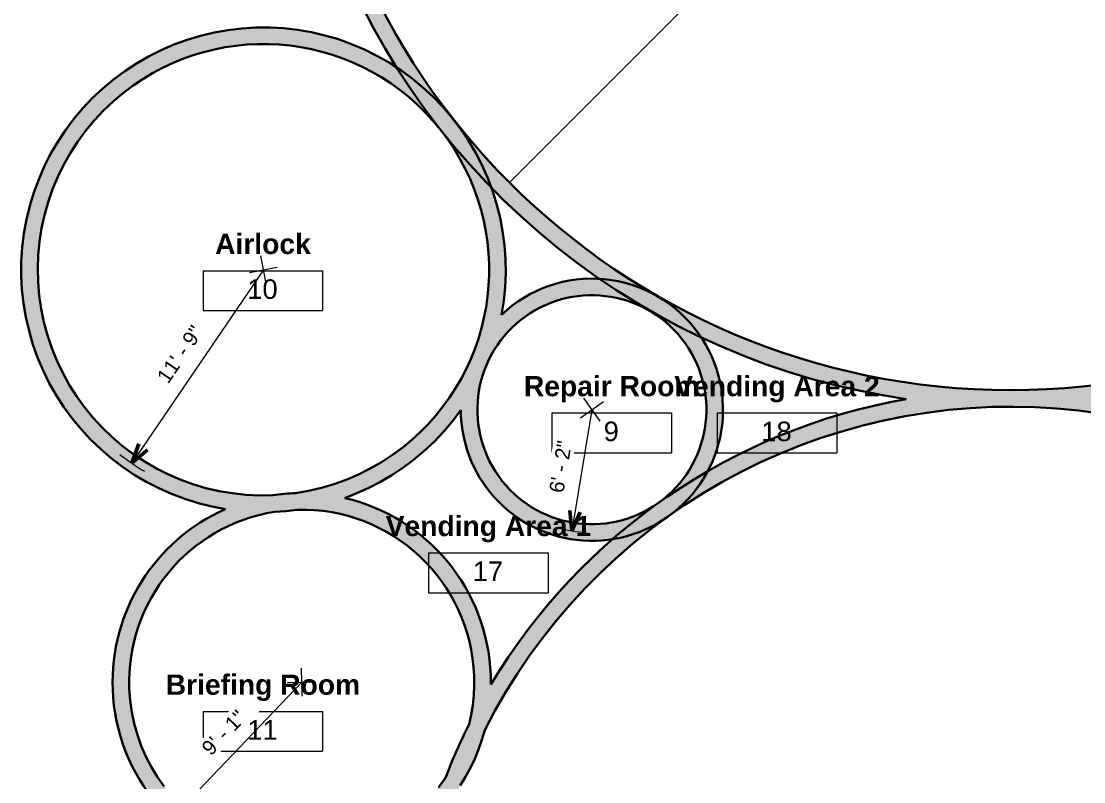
# Model space of a CAD drawing. Header units: inches. Extents: x -1153 to 1152, y -1346 to 961.
# Drawn here: x -590 to 50, y -270 to 188 of the extents above; entities that cross this region are included whole.
import ezdxf

# ---------------------------------------------------------------- set-up
doc = ezdxf.new("R2010")
doc.units = ezdxf.units.IN
doc.header["$MEASUREMENT"] = 0
for name, color, linetype, lineweight in [('A-ANNO-DIMS', 211, 'Continuous', 9), ('A-ANNO-DIMS-96', 211, 'Continuous', 9), ('A-AREA-IDEN', 2, 'Continuous', 9), ('A-DETL', 90, 'Continuous', 9), ('A-WALL', 113, 'Continuous', 13), ('A-WALL-PATT', 111, 'Continuous', 13)]:
    doc.layers.add(name, color=color, linetype=linetype, lineweight=lineweight)
doc.styles.add('Arial', font='arial.ttf', dxfattribs={"height": 8.851796})
doc.styles.add('Arial_1', font='arial.ttf', dxfattribs={"height": 11.802395})
doc.styles.add('Arial_B', font='arialbd.ttf', dxfattribs={"height": 12.177074})
doc.dimstyles.new('Arrow_-_3_32__Arial', dxfattribs={"dimscale": 12, "dimtxt": 9, "dimasz": 1, "dimexe": 0.75, "dimexo": 0, "dimgap": 0.5, "dimtad": 1, "dimjust": 3, "dimdec": 5, "dimrnd": 0.03125, "dimzin": 1, "dimdsep": 46, "dimlunit": 4, "dimtxsty": 'Arial', "dimblk1": 'OPEN30', "dimblk2": 'OPEN30', "dimsah": 1, "dimcen": 0.09, "dimazin": 0, "dimtfac": 1, "dimtdec": 4, "dimtix": 1, "dimtmove": 0, "dimatfit": 2, "dimfxl": 1, "dimtvp": 1, "dimtfill": 1, "dimfrac": 2, "dimtolj": 1, "dimtzin": 0, "dimarcsym": 2})

# ---------------------------------------------------------------- blocks, each defined once
blk = doc.blocks.new('Room Tag - Room Tag-60376-Level 1')
at = {"layer": 'A-AREA-IDEN'}
for p, q in [((-0.375, -0.0625), (-0.375, -0.3125)), ((-0.375, -0.0625), (0.375, -0.0625)), ((0.375, -0.0625), (0.375, -0.3125)), ((-0.375, -0.3125), (0.375, -0.3125))]:
    blk.add_line(p, q, dxfattribs=at)
blk = doc.blocks.new('DIMBLOCK10-Level 1')
at = {"layer": 'A-ANNO-DIMS-96'}
for p, q in [((-421, -218.56), (-421.38, -201.6)), ((-421.19, -210.08), (-496.5, -288.88)), ((-429.67, -210.27), (-412.71, -209.89))]:
    blk.add_line(p, q, dxfattribs=at)
at = {"layer": 'A-ANNO-DIMS-96', "lineweight": 50}
for q in [(-490.53, -277.98), (-485.88, -282.43)]:
    blk.add_line((-496.5, -288.88), q, dxfattribs=at)
at = {"layer": 'A-ANNO-DIMS-96'}
blk.add_arc((-421.19, -210.08), 109, 221.56686, 231.02854, dxfattribs=at)
at = {"layer": 'A-ANNO-DIMS-96', "color": 0, "insert": (-482.34, -248.76), "char_height": 8.852, "width": 37.7169, "attachment_point": 1, "rotation": 46.2977, "line_spacing_factor": 0.938532, "style": 'Arial', "bg_fill": 3, "box_fill_scale": 1.25, "bg_fill_color": 0, "bg_fill_transparency": 0}
blk.add_mtext('9\' - 1"', dxfattribs=at)
blk = doc.blocks.new('_Open30')
at = {"color": 0, "linetype": 'ByBlock', "lineweight": -2}
for p, q in [((-1, 0.268), (0, 0)), ((0, 0), (-1, -0.268)), ((0, 0), (-1, 0))]:
    blk.add_line(p, q, dxfattribs=at)
blk = doc.blocks.new('DIMBLOCK11-Level 1')
at = {"layer": 'A-ANNO-DIMS-96'}
for p, q in [((-442.67, 30.13), (-445.85, 46.81)), ((-444.26, 38.47), (-523.53, -78.14)), ((-452.59, 36.88), (-435.92, 40.06))]:
    blk.add_line(p, q, dxfattribs=at)
at = {"layer": 'A-ANNO-DIMS-96', "lineweight": 50}
for q in [(-519.44, -66.41), (-514.12, -70.02)]:
    blk.add_line((-523.53, -78.14), q, dxfattribs=at)
at = {"layer": 'A-ANNO-DIMS-96'}
blk.add_arc((-444.26, 38.47), 141, 232.13586, 239.45021, dxfattribs=at)
at = {"layer": 'A-ANNO-DIMS-96', "color": 0, "insert": (-509.09, -25.81), "char_height": 8.852, "width": 45.8585, "attachment_point": 1, "rotation": 55.79303, "line_spacing_factor": 0.938532, "style": 'Arial', "bg_fill": 3, "box_fill_scale": 1.25, "bg_fill_color": 0, "bg_fill_transparency": 0}
blk.add_mtext('11\' - 9"', dxfattribs=at)
blk = doc.blocks.new('DIMBLOCK12-Level 1')
at = {"layer": 'A-ANNO-DIMS-96'}
for p, q in [((-253.22, -50.81), (-239.41, -40.95)), ((-241.39, -52.78), (-251.25, -38.97)), ((-246.32, -45.88), (-258.49, -118.87))]:
    blk.add_line(p, q, dxfattribs=at)
at = {"layer": 'A-ANNO-DIMS-96', "lineweight": 50}
for q in [(-259.68, -106.51), (-253.34, -107.56)]:
    blk.add_line((-258.49, -118.87), q, dxfattribs=at)
at = {"layer": 'A-ANNO-DIMS-96'}
blk.add_arc((-246.32, -45.88), 74, 253.56778, 267.50459, dxfattribs=at)
at = {"layer": 'A-ANNO-DIMS-96', "color": 0, "insert": (-272.23, -95), "char_height": 8.852, "width": 37.7169, "attachment_point": 1, "rotation": 80.53618, "line_spacing_factor": 0.938532, "style": 'Arial', "bg_fill": 3, "box_fill_scale": 1.25, "bg_fill_color": 0, "bg_fill_transparency": 0}
blk.add_mtext('6\' - 2"', dxfattribs=at)
blk = doc.blocks.new('DIMBLOCK13-Level 1')
at = {"layer": 'A-ANNO-DIMS-96'}
for p, q in [((5.93, -399.05), (233.22, -119.87)), ((5.07, -390.6), (6.8, -407.49)), ((14.37, -398.18), (-2.51, -399.91))]:
    blk.add_line(p, q, dxfattribs=at)
at = {"layer": 'A-ANNO-DIMS-96', "lineweight": 50}
for q in [(223.15, -127.15), (228.14, -131.21)]:
    blk.add_line((233.22, -119.87), q, dxfattribs=at)
at = {"layer": 'A-ANNO-DIMS-96'}
blk.add_arc((5.93, -399.05), 360, 49.41687, 52.28165, dxfattribs=at)
at = {"layer": 'A-ANNO-DIMS-96', "color": 0, "insert": (93.95, -263.24), "char_height": 8.852, "width": 45.8585, "attachment_point": 1, "rotation": 50.84926, "line_spacing_factor": 0.938532, "style": 'Arial', "bg_fill": 3, "box_fill_scale": 1.25, "bg_fill_color": 0, "bg_fill_transparency": 0}
blk.add_mtext('30\' - 0"', dxfattribs=at)

msp = doc.modelspace()

# ---------------------------------------------------------------- hatches: boundary and pattern name
at = {"layer": 'A-WALL-PATT'}
for points in [[(13.31098, -43.983102), (28.063963, -43.484548), (42.791691, -42.48801), (57.47736, -40.994623), (72.104212, -39.006093), (86.655559, -36.524687), (101.114797, -33.553239), (115.465427, -30.095137), (129.691076, -26.154327), (143.775512, -21.735307), (157.702664, -16.843118), (171.45664, -11.483343), (185.021748, -5.662096), (198.38251, 0.613979), (211.52368, 7.337722), (224.430264, 14.50146), (237.087536, 22.097021), (249.481053, 30.115736), (261.596674, 38.548458), (273.420575, 47.385563), (284.939265, 56.616968), (296.139601, 66.232141), (307.911517, 77.107705), (317.534468, 86.569479), (327.704588, 97.268438), (337.507557, 108.304781), (346.93219, 119.665914), (355.967734, 131.338875), (364.603879, 143.310344), (372.830771, 155.566661), (380.639023, 168.093842), (388.019725, 180.877594), (394.964457, 193.903329), (401.465293, 207.156185), (407.514816, 220.62104), (413.106125, 234.282531), (418.232838, 248.12507), (422.889107, 262.132862), (427.069618, 276.289923), (430.769601, 290.580101), (433.984835, 304.987091), (436.711652, 319.494452), (438.946938, 334.085633), (440.688145, 348.743985), (441.933285, 363.452781), (442.680938, 378.195239), (442.930251, 392.954539), (432.930251, 392.954539), (432.681319, 378.376285), (431.934815, 363.81503), (430.691609, 349.28775), (428.95315, 334.811383), (426.721465, 320.402809), (423.999157, 306.078826), (420.789399, 291.856137), (417.095933, 277.751324), (412.923067, 263.780833), (408.275666, 249.960953), (403.159148, 236.307797), (397.579479, 222.837284), (391.543164, 209.56512), (385.057242, 196.50678), (378.129275, 183.677489), (370.76734, 171.092206), (362.980022, 158.765604), (354.7764, 146.712056), (346.166039, 134.945616), (337.158978, 123.480003), (327.765719, 112.328585), (317.997215, 101.504365), (307.864854, 91.019962), (297.380451, 80.887601), (286.556231, 71.119097), (275.404813, 61.725838), (263.939199, 52.718777), (252.172759, 44.108416), (240.119212, 35.904794), (227.79261, 28.117476), (215.207327, 20.755541), (202.378036, 13.827574), (189.319696, 7.341652), (176.047532, 1.305337), (162.577019, -4.274332), (147.766852, -9.779934), (135.103982, -14.038251), (121.133491, -18.211117), (107.028679, -21.904583), (92.805989, -25.114341), (78.482007, -27.836649), (64.073433, -30.068334), (49.597066, -31.806793), (35.069786, -33.049999), (20.50853, -33.796503), (5.930277, -34.045435), (-8.647976, -33.796503), (-23.209231, -33.049999), (-37.736512, -31.806793), (-52.212878, -30.068334), (-66.621453, -27.836649), (-80.945435, -25.114341), (-95.168124, -21.904583), (-109.272937, -18.211117), (-123.243428, -14.038251), (-137.063308, -9.39085), (-150.716464, -4.274332), (-164.186977, 1.305337), (-177.459141, 7.341652), (-190.517482, 13.827574), (-203.346772, 20.755541), (-215.932055, 28.117476), (-228.258657, 35.904794), (-240.312205, 44.108416), (-252.594811, 53.124262), (-263.544258, 61.725838), (-274.695676, 71.119097), (-285.519897, 80.887601), (-296.004299, 91.019962), (-306.13666, 101.504365), (-315.905164, 112.328585), (-325.298423, 123.480003), (-334.305484, 134.945616), (-342.915845, 146.712056), (-351.119467, 158.765604), (-358.906786, 171.092206), (-366.26872, 183.677489), (-373.196687, 196.50678), (-379.682609, 209.56512), (-385.718924, 222.837284), (-391.298593, 236.307797), (-396.415111, 249.960953), (-401.062513, 263.780833), (-405.235379, 277.751324), (-408.928844, 291.856137), (-412.138602, 306.078826), (-414.86091, 320.402809), (-417.092595, 334.811383), (-418.831054, 349.28775), (-420.074261, 363.81503), (-420.820765, 378.376285), (-421.069696, 392.954539), (-431.069696, 392.954539), (-430.820384, 378.195239), (-430.072731, 363.452781), (-428.82759, 348.743985), (-427.086384, 334.085633), (-424.851097, 319.494452), (-422.124281, 304.987091), (-418.909047, 290.580101), (-415.209063, 276.289923), (-411.028552, 262.132862), (-406.372284, 248.12507), (-401.24557, 234.282531), (-395.654262, 220.62104), (-389.604738, 207.156185), (-383.103902, 193.903329), (-376.159171, 180.877594), (-368.778468, 168.093842), (-360.970217, 155.566661), (-352.743325, 143.310344), (-344.10718, 131.338875), (-335.071636, 119.665914), (-325.647002, 108.304781), (-315.844033, 97.268438), (-305.673913, 86.569479), (-295.148248, 76.22011), (-284.279046, 66.232141), (-273.078711, 56.616968), (-261.560021, 47.385563), (-249.736119, 38.548458), (-237.620498, 30.115736), (-225.226981, 22.097021), (-212.558644, 14.495319), (-199.663125, 7.337722), (-186.521955, 0.613979), (-172.522478, -5.936191), (-159.596086, -11.483343), (-145.842109, -16.843118), (-131.914957, -21.735307), (-117.830522, -26.154327), (-103.604873, -30.095137), (-89.254242, -33.553239), (-74.795004, -36.524687), (-60.243657, -39.006093), (-45.616805, -40.994623), (-30.931136, -42.48801), (-16.203408, -43.484548), (-1.450425, -43.983102)], [(-353.935659, -76.237861), (-347.418811, -70.79201), (-341.229637, -64.976452), (-335.389079, -58.810864), (-329.916899, -52.316109), (-324.831613, -45.514163), (-320.150429, -38.428042), (-315.889187, -31.081722), (-312.062303, -23.500063), (-308.682729, -15.708717), (-305.761899, -7.734047), (-303.309697, 0.396961), (-301.334419, 8.656796), (-299.842749, 17.017509), (-298.839736, 25.45081), (-298.328772, 33.928162), (-298.311587, 42.420883), (-298.788239, 50.900234), (-299.757115, 59.337525), (-301.214937, 67.704206), (-303.156771, 75.971967), (-305.576048, 84.112833), (-308.464581, 92.099258), (-311.812596, 99.904217), (-315.608765, 107.501302), (-319.840243, 114.864806), (-324.492711, 121.969814), (-329.550427, 128.792284), (-334.996279, 135.309132), (-340.811837, 141.498306), (-346.977425, 147.338864), (-353.47218, 152.811044), (-360.274126, 157.896329), (-367.360247, 162.577513), (-374.706566, 166.838756), (-382.288226, 170.665639), (-390.079572, 174.045213), (-398.054241, 176.966043), (-406.18525, 179.418246), (-414.445085, 181.393524), (-422.805798, 182.885193), (-431.239098, 183.888207), (-439.716451, 184.39917), (-448.209172, 184.416355), (-456.688523, 183.939703), (-465.125814, 182.970828), (-473.492495, 181.513006), (-481.760256, 179.571172), (-489.901122, 177.151895), (-497.887547, 174.263362), (-505.692506, 170.915347), (-513.289591, 167.119178), (-520.653095, 162.8877), (-527.758103, 158.235232), (-534.580573, 153.177515), (-528.394103, 145.320824), (-521.789099, 150.205885), (-514.901193, 154.683233), (-507.755517, 158.736531), (-500.378147, 162.350988), (-492.796001, 165.513417), (-485.036745, 168.212277), (-477.128692, 170.437722), (-469.100698, 172.181629), (-460.982057, 173.437637), (-452.802391, 174.201162), (-444.591549, 174.469418), (-436.379489, 174.241426), (-428.196178, 173.518019), (-420.071475, 172.301835), (-412.035027, 170.597313), (-404.116157, 168.410672), (-396.343761, 165.749891), (-388.746199, 162.624678), (-381.351194, 159.046438), (-374.18573, 155.028228), (-367.275952, 150.584708), (-360.647074, 145.732093), (-354.323283, 140.48809), (-348.327655, 134.871833), (-342.682067, 128.903815), (-337.407118, 122.605814), (-332.522058, 116.00081), (-328.04471, 109.112904), (-323.991412, 101.967228), (-320.376955, 94.589858), (-317.214526, 87.007712), (-314.515665, 79.248456), (-312.290221, 71.340403), (-310.546313, 63.31241), (-309.290306, 55.193768), (-308.526781, 47.014102), (-308.258524, 38.80326), (-308.486516, 30.5912), (-309.209924, 22.407889), (-310.426108, 14.283187), (-312.13063, 6.246738), (-314.317271, -1.672132), (-316.978052, -9.444528), (-320.103264, -17.04209), (-323.681504, -24.437094), (-327.699715, -31.602559), (-332.143235, -38.512337), (-336.99585, -45.141215), (-342.239853, -51.465006), (-347.85611, -57.460634), (-353.824127, -63.106222), (-360.122128, -68.38117)], [(-440.30706, -107.476701), (-431.827708, -107.00005), (-423.390418, -106.031174), (-415.023736, -104.573352), (-406.755975, -102.631518), (-398.615109, -100.212241), (-390.628685, -97.323708), (-382.823726, -93.975693), (-375.226641, -90.179524), (-367.863137, -85.948046), (-360.758129, -81.295578), (-353.935659, -76.237861), (-360.122128, -68.38117), (-366.727133, -73.266231), (-373.615039, -77.743579), (-380.760714, -81.796877), (-388.138085, -85.411334), (-395.720231, -88.573763), (-403.479487, -91.272623), (-411.387539, -93.498068), (-419.415533, -95.241975), (-427.534175, -96.497983), (-435.71384, -97.261508), (-443.924683, -97.529764), (-452.136742, -97.301773), (-460.320053, -96.578365), (-468.444756, -95.362181), (-476.481204, -93.657659), (-484.400074, -91.471018), (-492.811808, -88.547249), (-499.770032, -85.685025), (-507.165037, -82.106785), (-514.330501, -78.088574), (-521.240279, -73.645054), (-527.869158, -68.792439), (-534.192948, -63.548436), (-540.188576, -57.932179), (-545.834165, -51.964162), (-551.109113, -45.66616), (-555.994174, -39.061156), (-560.471522, -32.17325), (-564.524819, -25.027575), (-568.139277, -17.650204), (-571.301706, -10.068058), (-574.000566, -2.308802), (-576.22601, 5.599251), (-577.969918, 13.627244), (-579.225926, 21.745886), (-579.989451, 29.925551), (-580.257707, 38.136394), (-580.029715, 46.348453), (-579.306308, 54.531764), (-578.090124, 62.656467), (-576.385602, 70.692916), (-574.198961, 78.611785), (-571.538179, 86.384182), (-568.412967, 93.981743), (-564.834727, 101.376748), (-560.816516, 108.542213), (-556.372997, 115.45199), (-551.520382, 122.080869), (-546.276378, 128.404659), (-540.660122, 134.400288), (-534.692104, 140.045876), (-528.394103, 145.320824), (-534.580573, 153.177515), (-541.09742, 147.731664), (-547.286594, 141.916106), (-553.127153, 135.750518), (-558.599333, 129.255763), (-563.684618, 122.453817), (-568.365802, 115.367695), (-572.627045, 108.021376), (-576.453928, 100.439717), (-579.833502, 92.64837), (-582.754332, 84.673701), (-585.206535, 76.542693), (-587.181813, 68.282858), (-588.673482, 59.922145), (-589.676496, 51.488844), (-590.187459, 43.011491), (-590.204644, 34.518771), (-589.727992, 26.03942), (-588.759116, 17.602129), (-587.301295, 9.235448), (-585.35946, 0.967686), (-582.940184, -7.173179), (-580.051651, -15.159604), (-576.703636, -22.964563), (-572.907467, -30.561648), (-568.675989, -37.925152), (-564.023521, -45.03016), (-558.965804, -51.85263), (-553.519953, -58.369478), (-547.704394, -64.558652), (-541.538806, -70.39921), (-535.044051, -75.87139), (-528.242105, -80.956675), (-521.155984, -85.637859), (-513.809665, -89.899102), (-506.228005, -93.725985), (-498.436659, -97.10556), (-490.46199, -100.02639), (-482.330982, -102.478592), (-474.071147, -104.45387), (-465.710434, -105.945539), (-457.277133, -106.948553), (-448.79978, -107.459517)], [(-310.604012, -91.794689), (-302.466526, -85.98252), (-305.665304, -81.076306), (-308.436482, -75.916492), (-310.760095, -70.540253), (-312.6194, -64.986327), (-314.001, -59.294728), (-314.894942, -53.506466), (-315.294785, -47.663244), (-315.197648, -41.807164), (-314.60423, -35.980418), (-313.518808, -30.224988), (-311.949201, -24.582342), (-309.906719, -19.093137), (-307.406077, -13.79692), (-304.465294, -8.731853), (-301.105557, -3.934428), (-297.351074, 0.560788), (-293.228896, 4.721408), (-288.768722, 8.517454), (-284.002689, 11.921576), (-278.965136, 14.909246), (-273.692359, 17.458939), (-268.222347, 19.552283), (-262.594514, 21.174198), (-256.849407, 22.312995), (-251.02842, 22.960471), (-245.173494, 23.11196), (-239.326812, 22.766371), (-233.530502, 21.926194), (-227.826324, 20.597482), (-222.255379, 18.789809), (-216.857805, 16.516199), (-211.672491, 13.793033), (-206.736797, 10.639932), (-202.086287, 7.079614), (-197.754465, 3.137731), (-193.772545, -1.157315), (-190.169214, -5.774579), (-182.031728, 0.037591), (-185.794948, 4.895223), (-189.924336, 9.445671), (-194.394909, 13.661404), (-199.179618, 17.516917), (-204.249516, 20.988884), (-209.573931, 24.056298), (-215.120648, 26.700603), (-220.85611, 28.9058), (-226.745618, 30.658546), (-232.753539, 31.948239), (-238.843525, 32.767075), (-244.978731, 33.1101), (-251.122039, 32.975239), (-257.236282, 32.363308), (-263.284467, 31.27801), (-269.230004, 29.725909), (-275.036921, 27.716397), (-280.670086, 25.261631), (-286.095418, 22.376463), (-291.280093, 19.078348), (-296.192744, 15.38724), (-300.803649, 11.32547), (-302.476265, 3.62866), (-304.561526, -3.966748), (-307.053363, -11.438647), (-309.944523, -18.765292), (-313.226592, -25.925358), (-316.890018, -32.898007), (-320.924139, -39.662946), (-325.317214, -46.200486), (-325.058253, -52.277931), (-324.332446, -58.317435), (-323.144097, -64.28319), (-321.500251, -70.139825), (-319.410655, -75.852617), (-316.887697, -81.387695), (-313.946337, -86.712242)], [(-246.957378, -124.875961), (-240.757342, -124.682613), (-234.591587, -124.003413), (-228.498129, -122.842546), (-222.514536, -121.207171), (-216.677698, -119.10737), (-211.023602, -116.556089), (-205.137509, -113.273882), (-200.40173, -110.164691), (-195.499441, -106.36398), (-190.910465, -102.190355), (-186.663094, -97.66955), (-182.783515, -92.829436), (-179.295646, -87.699854), (-176.220992, -82.31243), (-173.578508, -76.700379), (-171.384486, -70.898301), (-169.652453, -64.941968), (-168.393089, -58.868102), (-167.614156, -52.714152), (-167.320458, -46.518058), (-167.513806, -40.318021), (-168.230548, -33.955211), (-169.353873, -28.058809), (-170.989248, -22.075215), (-173.089049, -16.238377), (-175.64033, -10.584281), (-178.627362, -5.147786), (-182.031728, 0.037591), (-190.169214, -5.774579), (-186.970436, -10.680792), (-184.199257, -15.840607), (-181.875645, -21.216845), (-180.01634, -26.770772), (-178.63474, -32.46237), (-177.740797, -38.250632), (-177.340954, -44.093854), (-177.438092, -49.949935), (-178.03151, -55.776681), (-179.116932, -61.53211), (-180.686539, -67.174756), (-182.729021, -72.663962), (-185.229662, -77.960178), (-188.170446, -83.025246), (-191.530182, -87.82267), (-195.284666, -92.317887), (-199.406844, -96.478506), (-203.867018, -100.274552), (-208.633051, -103.678674), (-213.670604, -106.666344), (-218.943381, -109.216037), (-224.413392, -111.309382), (-230.041226, -112.931296), (-235.786333, -114.070094), (-241.60732, -114.717569), (-247.462246, -114.869059), (-253.308927, -114.52347), (-259.105238, -113.683292), (-264.809415, -112.354581), (-270.380361, -110.546907), (-275.777935, -108.273297), (-280.963249, -105.550131), (-285.898942, -102.39703), (-290.549453, -98.836712), (-294.881274, -94.89483), (-298.863195, -90.599783), (-302.466526, -85.98252), (-310.604012, -91.794689), (-306.8033, -96.696978), (-302.629676, -101.285954), (-298.108871, -105.533325), (-293.268757, -109.412904), (-288.139175, -112.900773), (-282.75175, -115.975427), (-277.139699, -118.617912), (-271.337621, -120.811933), (-265.381288, -122.543966), (-259.307423, -123.80333), (-252.594811, -124.608744)], [(-444.169451, -321.740852), (-439.048485, -319.449105), (-433.751385, -317.600557), (-428.316429, -316.208564), (-422.782888, -315.283186), (-417.190749, -314.83111), (-411.580419, -314.855601), (-405.99244, -315.356484), (-400.46719, -316.330138), (-395.044593, -317.769528), (-389.763835, -319.664254), (-382.897461, -317.457855), (-376.184345, -314.82169), (-369.651356, -311.766312), (-363.324641, -308.303947), (-357.229523, -304.448455), (-351.390396, -300.215266), (-345.830632, -295.621324), (-340.572482, -290.685015), (-335.636992, -285.426096), (-331.043915, -279.865616), (-326.811636, -274.02583), (-322.957094, -267.930111), (-319.495715, -261.602857), (-316.441353, -255.069392), (-313.806235, -248.355866), (-311.600905, -241.489148), (-309.834192, -234.496723), (-308.513165, -227.406576), (-307.643113, -220.247086), (-307.227518, -213.046908), (-307.268042, -205.834859), (-317.261103, -206.207338), (-317.239026, -213.308655), (-317.701612, -220.394923), (-318.646704, -227.433104), (-320.069895, -234.390382), (-321.964549, -241.234318), (-324.321834, -247.933004), (-327.130757, -254.455208), (-330.378223, -260.770518), (-334.049091, -266.849491), (-338.126245, -272.663784), (-342.590675, -278.186288), (-347.421567, -283.391254), (-352.596396, -288.254414), (-358.091035, -292.753094), (-363.879866, -296.86632), (-369.935898, -300.574912), (-376.230896, -303.861581), (-382.735508, -306.711002), (-389.419408, -309.10989), (-396.251433, -311.04706), (-403.199727, -312.513481), (-410.231896, -313.502314), (-417.315151, -314.00895), (-424.416468, -314.031026), (-431.502736, -313.56844), (-438.540917, -312.623349), (-445.498194, -311.200158), (-452.775642, -309.15295), (-459.040817, -306.948219), (-465.56302, -304.139295), (-471.878331, -300.891829), (-477.957304, -297.220962), (-483.771597, -293.143808), (-489.294101, -288.679378), (-494.499067, -283.848486), (-499.362227, -278.673657), (-503.860907, -273.179017), (-507.974132, -267.390187), (-511.682725, -261.334154), (-514.969394, -255.039157), (-517.818815, -248.534544), (-520.217703, -241.850644), (-522.154873, -235.01862), (-523.621293, -228.070325), (-524.610127, -221.038157), (-525.116763, -213.954902), (-535.109823, -214.327381), (-534.612366, -221.532089), (-533.659721, -228.690842), (-532.25571, -235.774912), (-530.405968, -242.755867), (-528.117919, -249.605693), (-525.400744, -256.2969), (-522.265349, -262.802634), (-518.724316, -269.096788), (-514.791856, -275.154101), (-510.48375, -280.950264), (-505.817288, -286.462017), (-500.811198, -291.66724), (-495.485569, -296.545042), (-489.861774, -301.07585), (-483.962383, -305.241479), (-477.81107, -309.025213), (-471.432523, -312.411866), (-464.852339, -315.387848), (-458.096926, -317.941215), (-451.193395, -320.061719)]]:
    msp.add_hatch(color=256, dxfattribs=at).paths.add_polyline_path(points, flags=0)
h = msp.add_hatch(color=256, dxfattribs=at)
h.paths.add_polyline_path([(-329.057654, -543.987099), (-319.879902, -540.016094), (-324.849267, -527.924808), (-329.370085, -515.658757), (-333.436225, -503.234575), (-337.042174, -490.66911), (-340.183041, -477.979399), (-342.854568, -465.182652), (-345.053132, -452.296221), (-346.775752, -439.33758), (-348.020091, -426.324302), (-348.784463, -413.274033), (-349.067831, -400.204469), (-348.86981, -387.133333), (-348.190669, -374.078351), (-347.03133, -361.057225), (-345.393363, -348.087612), (-343.278991, -335.1871), (-340.69108, -322.373181), (-337.63314, -309.663232), (-334.109318, -297.074489), (-330.124391, -284.624021), (-325.683764, -272.328712), (-329.640047, -278.013451), (-333.93424, -283.447451), (-338.550491, -288.610655), (-343.471761, -293.484005), (-346.686796, -304.778796), (-349.536818, -316.171168), (-352.018876, -327.649327), (-354.1304, -339.201392), (-355.918196, -351.229898), (-357.142288, -361.584624), (-358.094873, -372.386647), (-358.726143, -383.212201), (-359.035563, -394.051939), (-359.022827, -404.896086), (-358.687946, -415.735068), (-358.07564, -425.965539), (-357.176311, -436.174989), (-355.99069, -446.355165), (-354.519709, -456.498039), (-352.653894, -467.180542), (-350.471548, -477.8029), (-347.974597, -488.355736), (-345.16533, -498.829561), (-341.829046, -509.867241), (-338.61983, -519.503809), (-335.628734, -527.74059), (-332.440715, -535.903288)], flags=0)
h.paths.add_polyline_path([(370.930277, -399.045435), (370.723627, -386.764888), (370.103912, -374.498247), (369.071832, -362.259402), (367.628556, -350.062211), (365.775718, -337.920484), (363.515399, -325.847942), (361.181799, -315.251916), (358.534283, -304.729932), (355.575192, -294.29129), (352.307141, -283.945213), (348.733067, -273.700929), (344.856085, -263.567402), (340.679621, -253.553586), (336.207365, -243.66833), (330.487848, -232.050276), (324.359748, -220.642318), (317.83083, -209.458923), (310.909311, -198.514167), (303.603903, -187.821827), (295.923804, -177.395362), (287.878679, -167.247896), (279.478655, -157.392202), (270.734306, -147.840685), (261.656639, -138.605369), (252.25708, -129.697878), (242.54746, -121.129425), (232.540002, -112.910794), (222.247302, -105.052332), (211.682316, -97.563929), (200.858343, -90.455012), (189.789006, -83.734528), (178.48824, -77.410938), (166.970269, -71.492201), (155.249591, -65.985767), (143.34096, -60.898567), (131.259365, -56.237004), (119.020013, -52.006947), (106.638311, -48.21372), (94.129845, -44.862098), (81.510359, -41.956298), (68.795737, -39.49998), (54.892846, -41.293828), (40.939573, -42.640831), (26.950275, -43.539604), (12.939347, -43.989222), (-1.078793, -43.989222), (-15.089721, -43.539604), (-29.079019, -42.640831), (-43.032292, -41.293828), (-56.935182, -39.49998), (-69.746647, -41.976809), (-82.461392, -44.909991), (-95.063169, -48.295775), (-107.535871, -52.129835), (-119.863557, -56.407271), (-132.030472, -61.122616), (-144.021067, -66.269843), (-155.820016, -71.842374), (-167.41224, -77.833088), (-178.782923, -84.234327), (-189.917534, -91.037911), (-200.801841, -98.235144), (-211.421934, -105.816827), (-221.76424, -113.773272), (-231.815541, -122.094309), (-241.562991, -130.769304), (-250.994131, -139.787169), (-260.09691, -149.13638), (-268.859691, -158.804986), (-277.271278, -168.780633), (-285.320918, -179.050569), (-292.998325, -189.60167), (-300.293686, -200.420451), (-307.197677, -211.493084), (-307.493791, -218.412677), (-308.209556, -225.301518), (-309.34233, -232.13418), (-310.887931, -238.885443), (-304.723779, -227.234325), (-298.131341, -215.820076), (-291.119707, -204.658432), (-283.698542, -193.764781), (-275.878078, -183.154141), (-267.669098, -172.841142), (-259.082917, -162.840001), (-250.131374, -153.164506), (-240.826809, -143.827997), (-231.182051, -134.843346), (-221.210396, -126.222938), (-210.925592, -117.97866), (-200.341818, -110.121876), (-189.473666, -102.663419), (-178.336118, -95.613572), (-166.94453, -88.982052), (-155.314607, -82.778005), (-143.462382, -77.009981), (-131.404196, -71.685934), (-119.156673, -66.813204), (-106.736698, -62.398509), (-94.161393, -58.447934), (-81.448097, -54.966927), (-68.614335, -51.960286), (-55.677802, -49.432156), (-42.656333, -47.386024), (-29.567879, -45.824709), (-16.430486, -44.750365), (-3.262265, -44.164473), (9.91863, -44.06784), (23.094026, -44.460599), (36.245759, -45.34221), (49.355698, -46.711456), (62.405767, -48.56645), (75.377977, -50.904634), (88.254441, -53.722786), (101.017409, -57.017019), (113.649285, -60.782792), (126.132652, -65.014914), (138.450302, -69.707549), (150.585252, -74.854228), (162.520772, -80.447857), (174.240408, -86.480722), (185.728002, -92.944507), (196.967716, -99.8303), (207.944055, -107.128608), (218.641886, -114.82937), (229.046461, -122.921968), (239.143434, -131.395246), (248.918887, -140.237522), (258.359342, -149.436606), (267.451783, -158.979815), (276.183676, -168.853992), (284.542982, -179.045524), (292.518176, -189.54036), (300.098264, -200.324033), (307.272795, -211.381674), (314.031878, -222.698039), (320.366194, -234.257527), (326.26701, -246.044201), (331.726192, -258.041812), (336.736213, -270.233818), (341.290166, -282.603411), (345.381773, -295.133538), (349.005392, -307.806923), (352.156028, -320.606096), (354.829337, -333.513409), (357.021634, -346.511069), (358.729896, -359.581156), (359.951768, -372.70565), (360.685566, -385.866458), (360.930277, -399.045435)], flags=0)
h.paths.add_polyline_path([(-334.631093, -267.73301), (-330.892216, -261.680568), (-327.575864, -255.386676), (-324.697556, -248.880787), (-322.270758, -242.193342), (-320.306829, -235.355635), (-325.4299, -245.991742), (-330.20632, -256.787965), (-332.667143, -262.875016)], flags=0)
h = msp.add_hatch(color=256, dxfattribs=at)
h.paths.add_polyline_path([(-535.109823, -214.327381), (-525.116763, -213.954902), (-525.136368, -206.774953), (-524.660531, -199.610763), (-523.69152, -192.496477), (-522.233953, -185.466004), (-520.294777, -178.552854), (-517.883236, -171.789976), (-515.010823, -165.209605), (-511.691229, -158.843103), (-507.940276, -152.720816), (-503.775842, -146.871924), (-499.217776, -141.324305), (-494.287803, -136.104399), (-489.00942, -131.237087), (-483.407787, -126.745568), (-477.509601, -122.651249), (-471.342975, -118.973645), (-464.937301, -115.730284), (-458.32311, -112.936625), (-451.531928, -110.605984), (-444.596122, -108.749469), (-437.548752, -107.375929), (-444.957319, -107.528499), (-452.364085, -107.304976), (-459.74997, -106.705937), (-467.095948, -105.732924), (-473.909405, -109.00416), (-480.491128, -112.719682), (-486.812188, -116.863158), (-492.844799, -121.416376), (-498.562445, -126.359321), (-503.939994, -131.670267), (-508.95381, -137.32587), (-513.581853, -143.30127), (-517.803781, -149.570202), (-521.601036, -156.105111), (-524.956928, -162.877273), (-527.856706, -169.85692), (-530.287623, -177.013374), (-532.238994, -184.315178), (-533.702243, -191.730236), (-534.670938, -199.225956), (-535.140819, -206.76939)], flags=0)
h.paths.add_polyline_path([(-317.261103, -206.207338), (-307.268042, -205.834859), (-307.786864, -198.42047), (-308.787725, -191.055648), (-310.266373, -183.771697), (-312.216521, -176.59958), (-314.62988, -169.569784), (-317.496192, -162.71219), (-320.803273, -156.055948), (-324.537064, -149.629352), (-328.681696, -143.459719), (-333.219549, -137.573275), (-338.131336, -131.995042), (-343.396177, -126.74873), (-348.991694, -121.856641), (-354.8941, -117.339569), (-361.078308, -113.216716), (-367.518028, -109.505606), (-374.185889, -106.222014), (-381.053546, -103.379898), (-388.091807, -100.991339), (-395.270755, -99.06649), (-402.312172, -101.374865), (-409.461642, -103.322999), (-416.700748, -104.905873), (-424.010841, -106.119412), (-416.955384, -106.167324), (-409.919412, -106.69351), (-402.93531, -107.695549), (-396.035221, -109.168827), (-389.250905, -111.106566), (-382.613587, -113.499845), (-376.153817, -116.337649), (-369.901325, -119.606918), (-363.884889, -123.292603), (-358.132202, -127.377742), (-352.66974, -131.843532), (-347.522644, -136.669419), (-342.714605, -141.83319), (-338.267753, -147.31108), (-334.202554, -153.077875), (-330.537719, -159.107034), (-327.290116, -165.370806), (-324.474691, -171.840363), (-322.104405, -178.485926), (-320.190165, -185.27691), (-318.683336, -192.592554), (-317.762928, -199.169587)], flags=0)
h.paths.add_polyline_path([(-438.545513, -97.410143), (-431.689337, -96.94814), (-424.865249, -96.140413), (-431.724527, -96.569001)], flags=0)

# ---------------------------------------------------------------- linework, layer by layer
at = {"layer": 'A-DETL'}
msp.add_line((-296.004299, 91.019962), (307.864854, 694.889115), dxfattribs=at)
at = {"layer": 'A-WALL', "lineweight": 30, "flags": 128}
for points in [[(-384.782892, 197.219523), (-378.076009, 184.368468), (-370.946587, 171.74693), (-363.402471, 159.368798), (-355.451961, 147.247693), (-347.103808, 135.39695), (-338.367195, 123.82961), (-329.251737, 112.558401), (-319.767464, 101.595725), (-309.924811, 90.953645), (-299.734609, 80.643869), (-289.208071, 70.677744), (-278.356779, 61.066234), (-267.192673, 51.819916), (-255.728038, 42.948963), (-243.975489, 34.463137), (-231.947957, 26.371776), (-219.658678, 18.683781), (-207.121172, 11.407613), (-194.349236, 4.551277), (-181.356923, -1.877681), (-168.158529, -7.872187), (-154.768576, -13.425647), (-141.201799, -18.531948), (-127.473125, -23.185473), (-113.59766, -27.3811), (-99.590672, -31.114213), (-85.467573, -34.380704), (-71.243904, -37.176979), (-56.935448, -39.499935)], [(-300.803748, 11.325107), (-299.47641, 19.648092), (-298.631588, 28.033617), (-298.272034, 36.453919), (-298.398945, 44.880938), (-299.011899, 53.286595), (-300.108854, 61.642878), (-301.686153, 69.921943), (-303.738542, 78.096201), (-306.259181, 86.138413), (-309.239671, 94.021781), (-312.67008, 101.720034), (-316.538976, 109.207521), (-320.833469, 116.459291), (-325.539246, 123.451178), (-330.640629, 130.159885), (-336.120617, 136.563055), (-341.960949, 142.639351), (-348.142165, 148.368526), (-354.643666, 153.731488), (-361.443788, 158.710366), (-368.519871, 163.288569), (-375.848336, 167.450841), (-383.404762, 171.183313), (-391.163969, 174.473546), (-399.100101, 177.310576), (-407.186713, 179.684951), (-415.396859, 181.588756), (-423.703178, 183.015649), (-432.077993, 183.960873), (-440.493397, 184.421281), (-448.921346, 184.395336), (-457.333757, 183.883126), (-465.702597, 182.886357), (-473.999978, 181.408351), (-482.198252, 179.454032), (-490.270098, 177.029913), (-498.188621, 174.144071), (-505.927432, 170.806124), (-513.460743, 167.027193), (-520.763452, 162.819871), (-527.811224, 158.198179), (-534.580573, 153.177515)], [(-534.580573, 153.177515), (-541.0712, 147.754898), (-547.236937, 141.965539), (-553.057095, 135.828865), (-558.51214, 129.36547), (-563.583768, 122.597044), (-568.254959, 115.546302), (-572.510036, 108.236903), (-576.334721, 100.693379), (-579.716178, 92.941042), (-582.643061, 85.005909), (-585.105546, 76.914609), (-587.095371, 68.694295), (-588.605858, 60.372553), (-589.631937, 51.977309), (-590.170166, 43.536736), (-590.218738, 35.07916), (-589.777491, 26.632963), (-588.847905, 18.226488), (-587.4331, 9.887947), (-585.537824, 1.645322), (-583.168436, -6.473725), (-580.332889, -14.44195), (-577.040697, -22.232611), (-573.30291, -29.819565), (-569.13207, -37.177351), (-564.542174, -44.281278), (-559.548625, -51.107505), (-554.168181, -57.633126), (-548.418897, -63.836242), (-542.320067, -69.696035), (-535.892158, -75.192842), (-529.156741, -80.308216), (-522.136418, -85.024991), (-514.854749, -89.327338), (-507.33617, -93.200819), (-499.605912, -96.632436), (-491.689916, -99.610673), (-483.614747, -102.125534), (-475.407504, -104.168582), (-467.095509, -105.732982)], [(-438.545165, -97.410093), (-446.692478, -97.508384), (-454.830881, -97.118582), (-462.931336, -96.242128), (-470.964771, -94.882168), (-478.90235, -93.043583), (-486.715585, -90.732972), (-494.376433, -87.958628), (-501.857398, -84.730509), (-509.131628, -81.0602), (-516.173015, -76.960876), (-522.956287, -72.447249), (-529.457097, -67.53552), (-535.652112, -62.243317), (-541.519097, -56.589636), (-547.036995, -50.594768), (-552.186, -44.280229), (-556.947632, -37.668685), (-561.3048, -30.783864), (-565.241865, -23.650478), (-568.744697, -16.29413), (-571.800723, -8.741223), (-574.398974, -1.018866), (-576.530125, 6.845224), (-578.186526, 14.822822), (-579.362232, 22.885294), (-580.053024, 31.003703), (-580.25642, 39.14891), (-579.971692, 47.29168), (-579.199862, 55.402788), (-577.943698, 63.453121), (-576.207711, 71.413784), (-573.99813, 79.256206), (-571.322886, 86.952239), (-568.19158, 94.474259), (-564.615452, 101.795269), (-560.607337, 108.888991), (-556.18162, 115.729966), (-551.354187, 122.293639), (-546.142363, 128.556452), (-540.564856, 134.495927), (-534.641683, 140.090744), (-528.394103, 145.320824)], [(-310.887931, -238.885443), (-304.758345, -227.296839), (-298.205055, -215.942459), (-291.236998, -204.837787), (-283.863677, -193.997967), (-276.095147, -183.437782), (-267.942004, -173.171634), (-259.415365, -163.213524), (-250.526859, -153.577031), (-241.288608, -144.275298), (-231.713211, -135.321009), (-221.813726, -126.726377), (-211.603653, -118.503122), (-201.096917, -110.662459), (-190.307847, -103.21508), (-179.251155, -96.171142), (-167.941922, -89.540252), (-156.395569, -83.331451), (-144.627843, -77.553207), (-132.654793, -72.213401), (-120.492747, -67.319314), (-108.15829, -62.877621), (-95.668245, -58.89438), (-83.039644, -55.375021), (-70.28971, -52.324346), (-57.435831, -49.746514), (-44.495536, -47.64504), (-31.486473, -46.022791), (-18.426382, -44.881979), (-5.333075, -44.22416), (7.775592, -44.050231), (20.881742, -44.360428), (33.967502, -45.15433), (47.015026, -46.430853), (60.00652, -48.188256)], [(-353.935659, -76.237861), (-347.544677, -70.903437), (-341.468129, -65.213435), (-335.725764, -59.186349), (-330.336252, -52.841777), (-325.317019, -46.200204)], [(-360.122128, -68.38117), (-366.481574, -73.095444), (-373.104505, -77.431699), (-379.968505, -81.375265), (-387.050311, -84.912777), (-394.325928, -88.032255), (-401.770707, -90.72313), (-409.359425, -92.976289), (-417.066371, -94.7841), (-424.865629, -96.140435)], [(-395.270951, -99.066521), (-387.899843, -96.214044), (-380.693982, -92.966853), (-373.674375, -89.334459), (-366.861589, -85.327498), (-360.27561, -80.957719), (-353.935659, -76.237861)], [(-437.549121, -107.375915), (-430.765358, -106.905362), (-424.010565, -106.11937)], [(-317.261103, -206.207338), (-317.208293, -212.087745), (-317.487885, -217.961012), (-318.098965, -223.809139), (-319.039581, -229.6134), (-320.306724, -235.355167)], [(-307.197699, -211.494073), (-307.197735, -208.664457), (-307.268042, -205.834859)], [(-504.016736, -272.974323), (-508.099933, -267.199226), (-511.781165, -261.159956), (-515.043406, -254.884445), (-517.871567, -248.401717), (-520.25257, -241.741755), (-522.1754, -234.935362), (-523.631166, -228.014017), (-524.613134, -221.009732), (-525.116763, -213.954902)], [(-325.684019, -272.329052), (-322.480621, -267.113297), (-319.561799, -261.733087), (-316.935986, -256.204032), (-314.610794, -250.542216), (-312.592863, -244.763877), (-310.888039, -238.885708)], [(-334.630832, -267.732594), (-338.7496, -273.48267)]]:
    msp.add_lwpolyline(points, dxfattribs=at)
at = {"layer": 'A-WALL', "lineweight": 30}
for centre, radius, start, end in [((5.930277, 392.954539), 426.999973, 180, 0), ((-444.258116, 38.469827), 136, 308.217395959, 128.217395959), ((-246.31787, -45.878549), 79, 35.536183052, 133.605844714), ((-246.31787, -45.878549), 69, 35.536183052, 215.536183052), ((-246.31787, -45.878549), 79, 215.536183052, 35.536183052), ((-246.31787, -45.878549), 69, 215.536183052, 35.536183052), ((5.930277, -399.045435), 365, 99.917741908, 149.079912228), ((-246.31787, -45.878549), 79, 180.233489436, 215.536183052), ((-421.188933, -210.08112), 114, 91.848016897, 98.757380943), ((-421.188933, -210.08112), 114, 2.134641303, 76.858751484), ((-421.188933, -210.08112), 114, 113.746646356, 182.134641303), ((-421.188933, -210.08112), 104, 99.050558398, 182.134641303), ((-421.188933, -210.08112), 104, 2.134641303, 91.554839442), ((-421.188933, -210.08112), 114, 182.134641303, 258.370427458), ((5.930277, -399.045435), 365, 153.354744281, 158.914538325)]:
    msp.add_arc(centre, radius, start, end, dxfattribs=at)

# ---------------------------------------------------------------- block references
at = {"layer": 'A-AREA-IDEN', "xscale": 95.99999999999994, "yscale": 95.99999999999994, "zscale": 95.99999999999994}
for p in [(-444.573327, 43.884041), (-234.382033, -41.82069), (-134.793831, -41.82069), (-308.690448, -126.110924), (-444.573327, -221.69297)]:
    msp.add_blockref('Room Tag - Room Tag-60376-Level 1', p, dxfattribs=at)

# ---------------------------------------------------------------- texts
at = {"layer": 'A-AREA-IDEN', "attachment_point": 2, "line_spacing_factor": 0.938532}
for s, insert, char_height, width, style in [('Airlock', (-444.562619, 60.133226), 12.1770744, 66.384, 'Arial_B'), ('10', (-444.848651, 32.690951), 11.8023952, 21.888, 'Arial_1'), ('Repair Room', (-234.371326, -25.571505), 12.17707442, 122.832, 'Arial_B'), ('Vending Area 2', (-134.783123, -25.571505), 12.17707442, 143.136, 'Arial_B'), ('9', (-234.657357, -53.01378), 11.802395, 10.944, 'Arial_1'), ('18', (-135.069155, -53.01378), 11.8023952, 21.888, 'Arial_1'), ('Vending Area 1', (-308.67974, -109.861738), 12.17707442, 143.136, 'Arial_B'), ('17', (-308.965772, -137.304014), 11.8023952, 21.888, 'Arial_1'), ('Briefing Room', (-444.562619, -205.443785), 12.17707442, 136.08, 'Arial_B'), ('11', (-444.848651, -232.88606), 11.8023952, 21.888, 'Arial_1')]:
    msp.add_mtext(s, dxfattribs=dict(at, insert=insert, char_height=char_height, width=width, style=style))

# ---------------------------------------------------------------- next in the draw order: dimensions: what is measured, and where the dimension line sits
at = {"layer": 'A-ANNO-DIMS'}
for center, mpoint, picture, middle in [((-444.258116, 38.469827), (-523.526052, -78.138896), 'DIMBLOCK11-Level 1', (-489.218726, -8.958574)), ((-246.31787, -45.878549), (-258.485299, -118.871382), 'DIMBLOCK12-Level 1', (-261.79135, -74.726964)), ((5.930277, -399.045435), (233.220891, -119.869904), 'DIMBLOCK13-Level 1', (107.627334, -257.467075)), ((-421.188933, -210.08112), (-496.498278, -288.881517), 'DIMBLOCK10-Level 1', (-462.303089, -237.875647))]:
    dim = msp.add_radius_dim(center=center, mpoint=mpoint, dimstyle='Arrow_-_3_32__Arial', override={"dimpost": '<>'}, dxfattribs=at)
    dim.commit()
    dim.dimension.update_dxf_attribs({"geometry": picture, "text_midpoint": middle})

doc.saveas('drawing.dxf')
